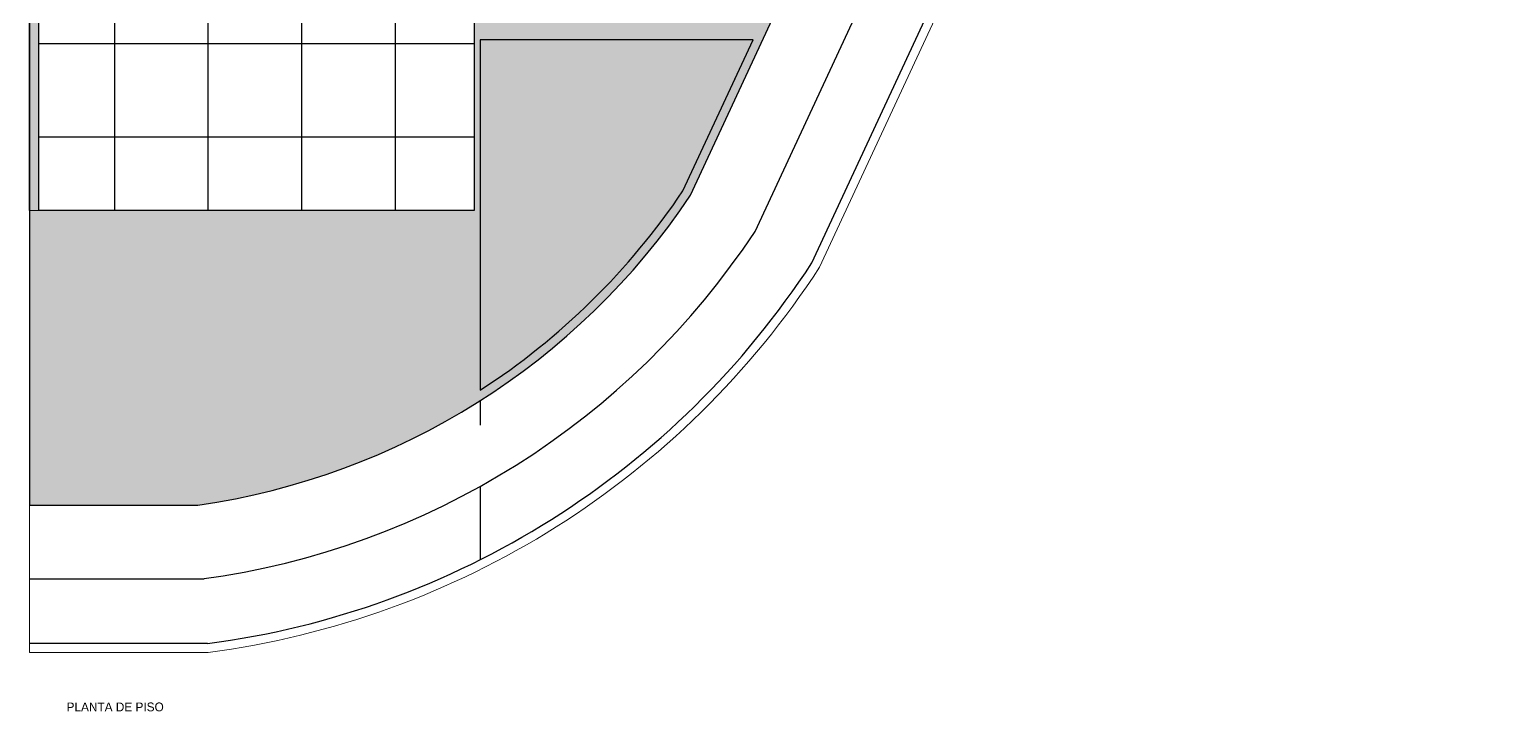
# Model space of a CAD drawing. Header units: metres. Extents: x 2690 to 3939, y 743 to 1123.
# Drawn here: x 3899.04 to 3924.1, y 766.53 to 778.11 of the extents above; entities that cross this region are included whole.
import ezdxf

# ---------------------------------------------------------------- set-up
doc = ezdxf.new("R2010")
doc.units = ezdxf.units.M
doc.linetypes.add('CYPELINEA', pattern=[0])
for name, color, linetype in [('0-MOLDURA', 2, 'Continuous'), ('000 - Cota', 8, 'Continuous'), ('001', 1, 'Continuous'), ('01', 1, 'Continuous'), ('02', 2, 'Continuous'), ('04', 4, 'Continuous'), ('_muro', 2, 'Continuous'), ('A CONSTRUIR', 10, 'Continuous'), ('ABERTURA', 2, 'Continuous'), ('TEXTOS', 3, 'CYPELINEA')]:
    doc.layers.add(name, color=color, linetype=linetype)
doc.layers.add('ALVENARIA', color=4, linetype='Continuous', lineweight=18)
doc.layers.add('ARQHATCH', color=8, linetype='Continuous', lineweight=0)
doc.layers.add('ARQ - Fixo & Sanitário_Caneta_No__218', color=7, linetype='Continuous', lineweight=13, true_color=0x4a4a4a)
doc.layers.add('EST - Laje_Caneta_No__218', color=7, linetype='Continuous', lineweight=13, true_color=0x4a4a4a)
doc.styles.add('ESCALA 1-100', font='GOTHIC.TTF', dxfattribs={"height": 0.15})

msp = doc.modelspace()

# ---------------------------------------------------------------- hatches: boundary and pattern name
at = {"layer": '001', "true_color": 0x939598}
h = msp.add_hatch(dxfattribs=at)
h.set_pattern_fill('NET', color=252, scale=0.5)
h.paths.add_polyline_path([(3918.5284, 793.4357), (3917.2406, 793.4357), (3917.2406, 798.8857), (3916.7406, 798.8857), (3916.7406, 792.8857), (3912.9406, 792.8857), (3912.9406, 798.8857), (3910.9406, 798.8857), (3910.9406, 799.8857), (3910.7406, 799.8857), (3910.7406, 792.4857), (3911.3406, 792.4857), (3911.3406, 784.2048), (3912.3406, 784.2048), (3912.3406, 783.9048, -0.3980255), (3913.2392, 783.0548), (3913.2406, 783.0548), (3913.2406, 783.0048), (3912.3406, 783.0048), (3912.3406, 782.9048), (3913.6334, 782.9048)])
h.paths.add_polyline_path([(3910.7406, 799.8857), (3909.7406, 799.8857), (3909.7406, 799.4107), (3909.7406, 796.7107), (3909.7406, 796.2357), (3909.7406, 796.0857), (3909.7406, 794.1857), (3909.7406, 793.8857), (3909.7406, 793.3857), (3909.7406, 792.5857), (3909.7406, 792.4857), (3910.7406, 792.4857)])
h.paths.add_polyline_path([(3911.3406, 792.4857), (3910.7406, 792.4857), (3910.3406, 792.4857), (3910.3406, 792.3357), (3910.3406, 787.8357), (3910.3406, 787.4357), (3910.3406, 784.4357), (3910.3406, 784.2048), (3911.3406, 784.2048)])
h.paths.add_polyline_path([(3910.3406, 792.3357), (3910.3406, 792.4857), (3909.7406, 792.4857), (3909.7406, 792.3357), (3906.2906, 792.3357), (3906.2906, 787.8357), (3906.9906, 787.8357), (3909.9906, 787.8357), (3910.3406, 787.8357)])
h.paths.add_polyline_path([(3906.5906, 779.5357), (3906.4406, 779.5357), (3906.4406, 780.1357), (3906.2906, 780.1357), (3905.0906, 780.1357), (3904.9406, 780.1357), (3904.6656, 780.1357), (3903.7562, 780.1357), (3903.7562, 780.0857), (3903.6562, 780.0857), (3903.6562, 780.1357), (3900.1406, 780.1357, -0.3960122), (3899.3906, 779.3373), (3899.3906, 779.3357), (3899.3406, 779.3357), (3899.3406, 780.1357), (3899.1906, 780.1357), (3899.1906, 775.0357), (3906.5906, 775.0357)])
h.paths.add_polyline_path([(3900.1406, 780.1357), (3900.1406, 780.2857), (3899.3406, 780.2857), (3899.3406, 780.1357), (3899.3906, 780.1357), (3899.3906, 779.3373, 0.3960122)])
at = {"layer": '001', "true_color": 0x636466}
h = msp.add_hatch(dxfattribs=at)
h.set_pattern_fill('GRASS', color=251, scale=0.01)
h.paths.add_polyline_path([(3910.2629, 775.297), (3913.7291, 782.7548), (3912.1906, 782.7548), (3912.1906, 783.0048), (3912.3406, 783.0048), (3912.3406, 783.0548), (3913.2392, 783.0548, 0.3980255), (3912.3406, 783.9048), (3912.1906, 783.9048), (3912.1906, 784.0548), (3911.3406, 784.0548), (3911.3406, 782.5357), (3913.4618, 782.5357), (3912.0675, 779.5357), (3911.3406, 779.5357), (3911.3406, 778.5357), (3906.5906, 778.5357), (3906.5906, 775.0357), (3899.1906, 775.0357), (3899.0406, 775.0357), (3899.0406, 770.0357), (3901.9006, 770.0357, 0.2126278)])
h.paths.add_polyline_path([(3906.6906, 777.9357), (3911.3239, 777.9357), (3910.1318, 775.3708, -0.101661), (3906.6906, 771.9868)], flags=16)
h.paths.add_polyline_path([(3911.3406, 779.5357), (3910.4906, 779.5357), (3910.4906, 782.5357), (3911.3406, 782.5357), (3911.3406, 784.0548), (3910.3406, 784.0548), (3910.3406, 782.7357), (3910.3406, 780.2357), (3910.3406, 779.5357), (3906.5906, 779.5357), (3906.5906, 778.5357), (3911.3406, 778.5357)], flags=17)
at = {"layer": 'A CONSTRUIR'}
h = msp.add_hatch(color=256, dxfattribs=at)
h.dxf.hatch_style = 1
h.paths.add_polyline_path([(3899.1906, 780.1357), (3899.3406, 780.1357), (3899.3406, 780.2857), (3899.0406, 780.2857), (3899.0406, 775.0357), (3899.1906, 775.0357)])
at = {"layer": 'ARQHATCH', "true_color": 0x139b48}
h = msp.add_hatch(dxfattribs=at)
h.set_pattern_fill('AR-CONC', color=114, scale=0.001)
h.set_pattern_definition([(50, (105, 0), (0.182184669, -0.0159390855), [0.01905, -0.20955]), (355, (105, 0), (-0.035243421, 0.191056845), [0.01524, -0.167640584]), (100.4514447, (105.01518, -0.00133), (0.146941247, 0.175117752), [0.016190009, -0.178090245]), (46.1842, (105, 0.0508), (0.271079041, -0.042042328), [0.028575, -0.314325]), (96.6355576, (105.0226, 0.0473), (0.237404134, 0.247426125), [0.024285023, -0.267135608]), (351.184151, (105, 0.0508), (0.237404134, 0.247426125), [0.022859967, -0.251459732]), (21, (105.0254, 0.0381), (0.151614391, -0.102265198), [0.01905, -0.20955]), (326, (105.0254, 0.0381), (0.061802028, 0.184187966), [0.01524, -0.16764]), (71.451445, (105.03803, 0.02958), (0.213416419, 0.081922769), [0.016190009, -0.178089938]), (37.5, (105, 0), (0.0030886033, 0.0845550389), [0, -0.165608, 0, -0.17018, 0, -0.168275]), (7.5, (105, 0), (0.0668196625, 0.1001805748), [0, -0.097028, 0, -0.161798, 0, -0.064135]), (327.5, (104.94336, 0), (0.1355905952, -0.005728744), [0, -0.0635, 0, -0.19812, 0, -0.26289]), (317.5, (104.91796, 0), (0.1481291814, 0.025426491), [0, -0.08255, 0, -0.131572, 0, -0.18669])])
h.paths.add_polyline_path([(3911.3239, 777.9357), (3906.6906, 777.9357), (3906.6906, 771.9868, 0.101661), (3910.1318, 775.3708)])

# ---------------------------------------------------------------- linework, layer by layer
at = {"layer": '0-MOLDURA', "color": 1}
msp.add_line((3899.0406, 775.0357), (3899.0406, 774.0357), dxfattribs=at)
at = {"layer": '000 - Cota'}
for p, q in [((3899.0411, 768.7857), (3902.0079, 768.7857)), ((3902.0609, 767.6857), (3899.0406, 767.6857))]:
    msp.add_line(p, q, dxfattribs=at)
for points in [[(3901.9677, 768.783, 0.2167486), (3911.3566, 774.6842), (3922.9627, 799.6564)], [(3902.0609, 767.6857, 0.2192338), (3912.3205, 774.1483), (3923.9602, 799.1928)]]:
    msp.add_lwpolyline(points, format="xyb", dxfattribs=at)
at = {"layer": '01'}
msp.add_line((3906.6906, 777.4357), (3906.6906, 771.9868), dxfattribs=at)
msp.add_lwpolyline([(3911.3239, 777.9357), (3906.6906, 777.9357), (3906.6906, 771.9868, 0.101661), (3910.1318, 775.3708)], format="xyb", close=True, dxfattribs=at)
at = {"layer": '02'}
msp.add_lwpolyline([(3921.7606, 800.0357), (3899.0406, 800.0357), (3899.0406, 770.0357), (3901.9006, 770.0357, 0.2126278), (3910.2629, 775.297)], format="xyb", close=True, dxfattribs=at)
msp.add_lwpolyline([(3906.6906, 771.9868, 0.101661), (3910.1318, 775.3708), (3911.0915, 777.4357)], format="xyb", dxfattribs=at)
at = {"layer": '04'}
for p, q in [((3899.0406, 775.0357), (3899.0406, 780.2857)), ((3899.1906, 780.1357), (3899.1906, 775.0357))]:
    msp.add_line(p, q, dxfattribs=at)
at = {"layer": '_muro', "ltscale": 0.05}
for p, q in [((3906.6906, 771.8086), (3906.6906, 771.3961)), ((3906.6906, 770.3542), (3906.6906, 769.1097))]:
    msp.add_line(p, q, dxfattribs=at)
at = {"layer": 'ABERTURA', "color": 3}
for p, q in [((3906.5906, 779.5357), (3906.5906, 775.0357)), ((3906.5906, 775.0357), (3899.1906, 775.0357))]:
    msp.add_line(p, q, dxfattribs=at)
at = {"layer": 'ALVENARIA'}
msp.add_line((3899.1906, 775.0357), (3899.0406, 775.0357), dxfattribs=at)
at = {"layer": 'ARQ - Fixo & Sanitário_Caneta_No__218', "color": 1, "linetype": 'Continuous', "lineweight": 13}
msp.add_lwpolyline([(3899.0406, 770.0357), (3899.0406, 775.0357)], dxfattribs=at)
at = {"layer": 'EST - Laje_Caneta_No__218', "color": 251, "linetype": 'Continuous', "lineweight": 13, "true_color": 0x4a4a4a, "flags": 128}
msp.add_lwpolyline([(3902.0707, 767.5357, 0.219601), (3912.452, 774.0754), (3924.0962, 799.1295)], format="xyb", dxfattribs=at)
msp.add_lwpolyline([(3901.9006, 770.0357), (3899.0406, 770.0357), (3899.0406, 767.5357), (3902.0707, 767.5357)], dxfattribs=at)

# ---------------------------------------------------------------- texts
at = {"layer": 'TEXTOS', "insert": (3898.3036, 766.6853), "char_height": 0.15, "attachment_point": 1, "style": 'ESCALA 1-100'}
msp.add_mtext_dynamic_manual_height_columns('\\pxqc;PLANTA DE PISO', width=4.382072, gutter_width=12.5, heights=[0.1575], dxfattribs=at)

doc.saveas('drawing.dxf')
